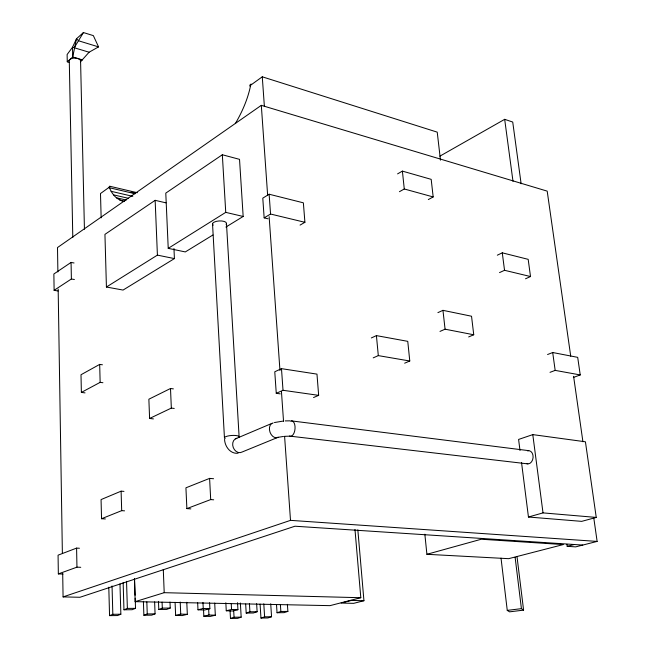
<?xml version="1.0" encoding="UTF-8"?>
<svg xmlns="http://www.w3.org/2000/svg" width="651" height="651" viewBox="0 0 651 651"><rect width="100%" height="100%" fill="white"/><g stroke="black" fill="none" stroke-linecap="round" stroke-linejoin="round"><path stroke-width="0.98" d="M108.546 187.724L109.791 186.251L137.361 192.729M80.561 61.731L89.097 52.218L98.545 46.888L93.353 35.626L83.434 32.55L76.509 38.743L72.709 57.011L67.265 61.804L69.055 62.333M235.328 123.617C242.327 111.679 247.925 98.797 250.668 85.183L262.272 76.81L437.228 132.145L440.475 160.17M83.434 32.55L74.23 47.743L72.505 47.271L67.118 54.529L67.265 61.804M570.732 356.211L547.198 191.134L261.311 105.34L57.5 247.559L57.89 271.931M166.013 202.86L155.15 200.329L104.941 234.376L106.422 287.026L123.063 290.061L174.419 258.593L173.955 248.527M225.897 227.053L243.165 216.466L239.527 159.349L222.333 154.759L165.785 193.111L168.227 248.356L185.299 251.929L212.942 234.987M74.043 262.988L71.065 262.418L53.87 273.99L54.114 290.313L58.069 291.005M54.114 290.313L71.39 278.978L74.377 279.531M106.422 287.026L157.412 255.119L174.419 258.593M168.227 248.356L225.742 212.364L243.165 216.466M300.078 225.091L304.912 222.3L303.366 202.827L269.14 194.226L262.792 198.148L264.151 217.873L268.074 218.801M264.151 217.873L270.547 214.033L304.912 222.3M397.574 173.882L402.391 171.115L431.19 179.351L433.175 196.944L428.309 199.572M439.881 156.159L504.68 119.328L512.728 122.054L521.125 183.785M399.437 191.695L404.279 188.985L433.175 196.944M102.435 364.788L99.684 364.397L81.001 374.74L81.375 392.415L85.029 392.878M81.375 392.415L100.148 382.357L102.915 382.723M173.378 388.891L170.497 388.501L148.867 399.209L149.6 418.463L153.416 418.91M149.6 418.463L171.343 408.087L174.232 408.454M497.323 255.192L502.279 252.832L528.181 259.342L530.508 276.537L525.512 278.783M313.546 397.549L318.656 395.352L316.972 374.122L281.484 368.653L274.771 371.778L276.26 393.31L280.215 393.863M499.545 272.598L504.533 270.295L530.508 276.537M371.347 337.934L376.416 335.615L407.762 341.344L409.78 361.004L404.653 363.185M437.903 312.626L442.957 310.34L471.536 316.231L473.741 334.769L468.647 336.941M276.26 393.31L283.014 390.291L318.656 395.352M373.21 357.863L378.312 355.617L409.78 361.004M439.986 331.416L445.072 329.186L473.741 334.769M235.393 438.855L271.809 423.427M123.967 491.391L121.102 491.171L101.06 499.586L101.548 518.725L105.348 518.961M108.798 587.194L109.555 615.634L112.826 614.308L120.858 614.218L119.971 583.906M123.145 582.612L123.959 609.792L127.368 608.408L135.522 608.343L135.196 598.261M101.548 518.725L121.688 510.653L124.569 510.848M120.858 614.218L117.562 615.545L109.555 615.634M135.522 608.343L132.088 609.718L123.959 609.792M213.585 478.737L209.606 478.387L185.926 487.819L186.878 508.602L190.841 508.887M547.572 354.526L552.699 352.525L577.697 357.35L580.228 374.935L573.36 377.466M143.391 601.312L143.871 615.252L147.256 613.942L155.068 613.86L154.621 601.898M158.478 601.369L158.787 609.482L162.311 608.124L170.236 608.058L169.992 602.037M155.068 613.86L151.659 615.162L143.871 615.252M170.236 608.058L166.68 609.417L158.787 609.482M79.422 548.24L76.59 548.109L58.069 555.173L58.346 573.897L63.041 574.052M186.878 508.602L210.696 499.577L213.691 499.813M550.014 372.339L555.165 370.386L580.228 374.935M58.346 573.897L76.956 567.167L80.748 567.306M230.039 610.41L230.478 618.45L234.051 617.229L241.179 617.14L240.365 602.997M245.663 604.038L246.192 613.071L249.911 611.802L257.121 611.728L256.632 603.689M521.541 462.609L528.449 517.016L581.685 521.361L596.251 517.423L585.428 441.793L532.787 434.616L518.595 439.433L520.003 450.516M241.179 617.14L237.582 618.36L230.478 618.45M257.121 611.728L253.385 612.99L246.192 613.071M62.699 573.539L63.074 596.902L290.501 520.361L597.13 541.412L593.826 518.261M250.415 86.225C248.56 86.477 250.944 82.921 251.62 84.492M260.091 604.104L260.953 618.051L264.615 616.839L271.557 616.749L270.718 603.786M276.512 604.624L277.049 612.737L280.85 611.476L287.88 611.403L287.392 604.331M271.557 616.749L267.87 617.962L260.953 618.051M287.88 611.403L284.056 612.656L277.049 612.737M134.431 578.593L135.188 601.646L164.207 592.679L360.809 597.716L354.982 529.491M528.449 517.016L543.015 512.89L596.251 517.423M426.901 554.302L481.284 539.231L563.31 544.562L508.643 558.672L426.901 554.302L424.851 534.211M360.809 597.716L330 605.642L135.188 601.646M566.907 544.317L567.184 546.327L574.263 544.513M363.942 600.727L353.648 603.347L341.157 603.07L351.426 600.425L363.942 600.727L357.838 529.865M597.13 541.412L575.671 546.873L567.184 546.327M274.453 422.532L283.567 421.018M175.078 602.313L175.632 615.382L180.726 614.113L187.325 614.316L186.788 602.289M197.652 602.826L197.985 609.792L203.25 608.473L209.866 608.709L209.573 602.736M187.325 614.316L182.231 615.586L175.632 615.382M209.866 608.709L204.601 610.02L197.985 609.792M203.494 609.19L203.836 616.245L208.947 615L215.326 615.203L214.7 603.103M225.832 602.761L226.263 610.768L231.544 609.474L237.924 609.702L237.534 602.688M215.326 615.203L210.208 616.44L203.836 616.245M237.924 609.702L232.643 610.988L226.263 610.768M278.88 437.195L283.502 436.439M501.026 558.135L507.259 610.386L521.418 608.652L523.591 610.125L517.016 556.678M523.591 610.125L509.562 611.842L507.259 610.386M284.739 436.325L289.581 436.178M238.128 453.218C230.389 454.203 224.823 446.464 224.554 439.392M285.211 420.904L290.004 420.839M63.074 596.902L79.951 597.276L294.96 526.22L582.751 545.066M290.606 436.219L527.831 463.878M291.607 420.912L528.693 450.647M101.149 217.857L100.49 193.534L109.287 187.187C111.712 193.925 117.017 200.622 124.666 201.151M113.469 194.852L128.296 198.27M116.35 197.766L126.261 200.044M111.109 191.313L132.812 196.35M130.949 192.265L134.887 193.184M135.148 193.762L109.539 187.765L109.791 186.251M82.612 59.949L72.709 57.011L72.505 47.271L76.509 38.743L78.649 40.818L98.545 46.888M74.23 47.743L89.097 52.218M119.727 200.02L123.568 201.582M573.596 376.335L582.922 441.76M552.699 352.525L555.165 370.386M504.68 119.328L512.996 181.344M532.787 434.616L543.015 512.89M502.279 252.832L504.533 270.295M515.12 557.313L521.418 608.652M442.957 310.34L445.072 329.186M402.391 171.115L404.279 188.985M376.416 335.615L378.312 355.617M262.272 76.81L264.363 106.178M269.14 194.226L270.547 214.033M281.484 368.653L283.014 390.291M261.311 105.34L267.651 195.43M269.14 216.685L279.963 370.549M281.46 391.804L283.527 421.156M284.593 436.341L290.501 520.361M280.386 604.519L280.85 611.476M263.793 603.843L264.615 616.839M249.431 603.746L249.911 611.802M222.333 154.759L225.742 212.364M226.483 223.627L239.129 437.033M212.527 223.781L224.44 437.7M233.66 610.133L234.051 617.229M231.211 603.453L231.544 609.474M209.606 478.387L210.696 499.577M208.645 608.929L208.947 615M202.957 602.444L203.25 608.473M180.205 602.037L180.726 614.113M170.497 388.501L171.343 408.087M155.15 200.329L157.412 255.119M163.287 569.438L164.207 592.679M162.083 602.142L162.311 608.124M146.833 601.947L147.256 613.942M134.562 579.113L135.091 595.242M126.538 581.351L127.368 608.408M121.102 491.171L121.688 510.653M112.045 585.916L112.826 614.308M99.684 364.397L100.148 382.357M80.578 60.942L84.435 229.25M72.798 237.509L69.283 60.812A5.647 2.791 1.6 0 1 75.557 58.102A5.647 2.791 1.6 0 1 80.415 61.666M71.065 262.418L71.39 278.978M76.59 548.109L76.956 567.167M58.167 289.19L62.374 553.228M225.14 438.628A7.389 1.896 -4.1 0 1 231.439 435.486A7.389 1.896 -4.1 0 1 238.714 437.545M213.211 225.156A7.006 2.759 -2.8 0 1 219.118 220.949A7.006 2.759 -2.8 0 1 226.1 224.351M527.432 450.834A6.632 4.817 -84.4 0 1 533.096 457.433A6.632 4.817 -84.4 0 1 526.602 463.602M290.574 421.164A7.69 3.906 -85.1 0 1 295.041 428.594A7.69 3.906 -85.1 0 1 289.605 435.958M273.119 422.906A7.674 5.379 71.5 0 0 270.051 432.297A7.674 5.379 71.5 0 0 278.335 437.179L242.156 451.989A7.413 5.875 69 0 1 233.286 447.587A7.413 5.875 69 0 1 236.818 438.302"/></g></svg>
